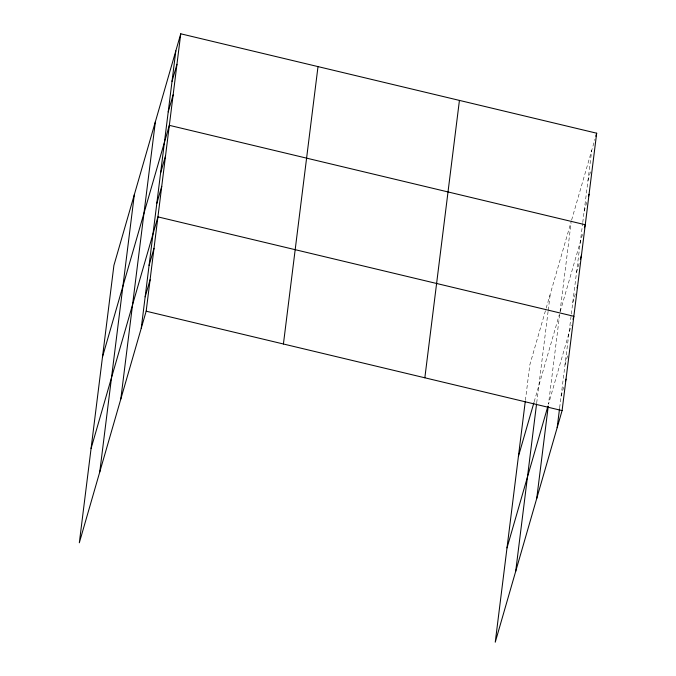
<?xml version="1.0" encoding="UTF-8"?>
<svg xmlns="http://www.w3.org/2000/svg" width="676" height="676" viewBox="0 0 676 676"><rect width="100%" height="100%" fill="white"/><g stroke="black" fill="none" stroke-linecap="round" stroke-linejoin="round"><path stroke-width="0.51" stroke-dasharray="3.38 2.54" d="M525.396 400.403L529.832 364.803L545.887 309.177M536.702 402.837L548.109 311.298M548.236 310.284L550.272 294.009M559.652 314.644L548.498 404.147L571.245 325.317M560.041 311.585L571.068 223.097M559.652 407.755L571.212 315.041M571.338 314.027L582.627 223.502M582.754 222.48L591.753 150.266M546.183 308.171L571.321 221.069M571.617 220.055L594.948 139.231M587.951 180.779L590.562 171.746M584.148 211.292L587.334 200.257M534.184 401.73L559.322 314.636M560.201 311.594L582.949 232.772M576.543 272.327L579.729 261.282M572.733 302.84L575.344 293.798M565.009 364.786L567.908 354.748M561.088 396.229L563.7 387.187"/><path stroke-width="1.01" d="M99.752 472L134.338 194.603M120.801 399.06L155.387 121.663M141.242 328.257L175.828 50.869M180.754 33.8L113.906 265.406L79.32 542.794L146.168 311.197L180.754 33.8L596.68 133.206L562.094 410.594L495.246 642.2L525.269 401.426M283.421 344L318.007 66.603M424.841 377.791L459.427 100.403M515.687 571.406L536.575 403.859M536.736 498.457L548.236 406.242M557.176 427.663L559.525 408.803M172.017 81.382L176.943 64.313M168.214 111.895L173.141 94.826M102.49 356.945L169.338 125.339L585.272 224.745L584.402 227.753M160.609 172.921L165.536 155.852M156.807 203.434L161.733 186.365M91.074 448.484L157.922 216.878L573.856 316.284L572.986 319.292M149.075 265.381L154.001 248.32M145.163 296.823L150.089 279.754M595.818 136.214L596.68 133.206M588.492 196.234L589.075 194.232M518.424 456.342L533.896 402.744M580.304 259.271L581.461 255.258M577.084 287.782L577.659 285.771M507.008 547.89L547.915 406.175M565.44 381.171L566.015 379.16M146.168 311.197L562.094 410.594"/></g></svg>
